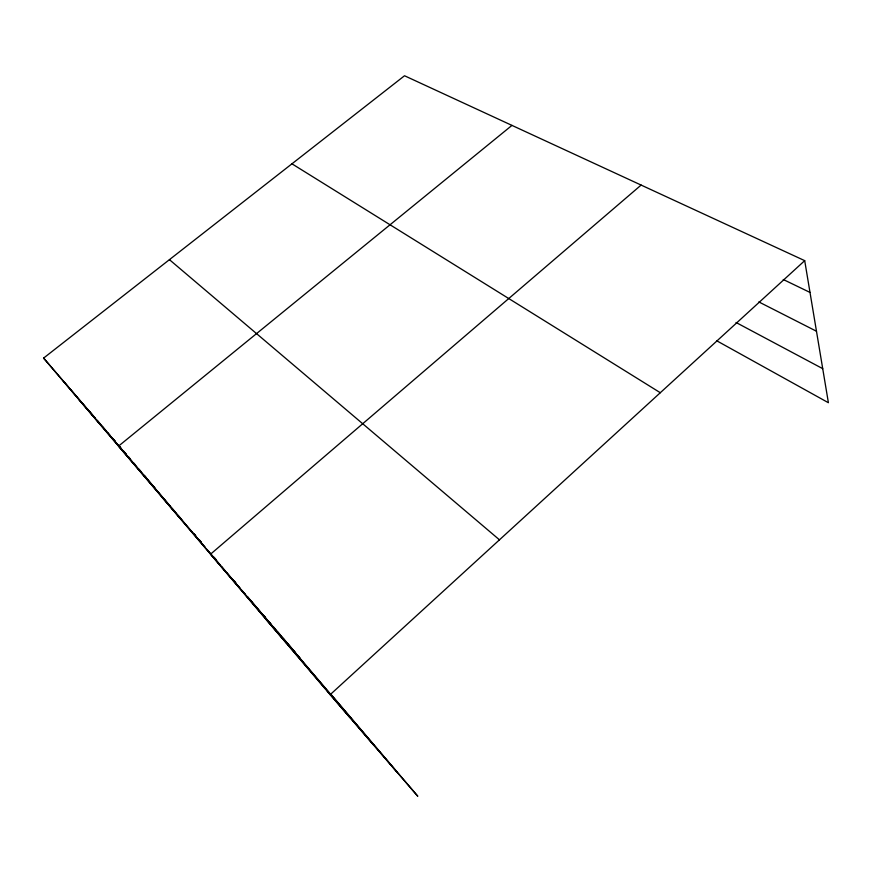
<?xml version="1.0" encoding="UTF-8"?>
<svg xmlns="http://www.w3.org/2000/svg" width="872" height="872" viewBox="0 0 872 872"><rect width="100%" height="100%" fill="white"/><g stroke="black" fill="none" stroke-linecap="round" stroke-linejoin="round"><path stroke-width="1.31" d="M330.161 694.679L804.703 260.652L404.521 75.755L43.6 358.098L330.161 694.679L417.797 796.245L330.728 694.09M641.127 185.071L210.544 554.189L255.801 606.727L247.081 596.492M511.951 125.394L118.538 446.115L170.367 506.37M783.263 279.509L810.001 292.425M758.836 301.93L816.475 331.24M736.044 322.487L822.721 368.66M716.904 340.876L828.4 402.722L804.703 260.652M291.957 163.816L660.311 392.727M169.43 259.66L499.471 539.833M172.089 508.376L175.534 512.376M178.117 515.385L180.7 518.393M193.791 533.599L195.557 535.659M199.099 539.768L200.865 541.828M161.723 496.844L182.041 520.442M256.651 607.73L260.085 611.719M262.668 614.706L265.241 617.692M268.674 621.682L270.385 623.676M274.68 628.658L295.608 652.954M266.178 619.534L286.398 642.991M43.6 358.098L95.277 418.222L87.385 409.033M100.542 424.348L97.032 420.26L205.225 547.365M102.296 426.386L105.806 430.474M107.561 432.512L110.188 435.575M118.058 444.731L120.685 447.783M123.301 450.835L125.928 453.887M128.555 456.939L130.299 458.966M78.971 399.638L98.852 422.767M133.787 463.043L135.52 465.07M138.997 469.147L140.73 471.185M144.207 475.262L145.94 477.289M193.933 533.599L195.688 535.648M199.187 539.768L200.942 541.828M214.065 557.219L215.809 559.257M234.078 580.697L235.811 582.736M263.802 615.567L265.568 617.638M269.088 621.78L270.854 623.851M273.503 626.957L275.269 629.017M277.917 632.124L280.566 635.23M283.204 638.337L285.853 641.443M287.618 643.514L295.564 652.834M297.319 654.894L299.968 658M117.982 444.698L120.565 447.739M123.159 450.78L125.753 453.822M128.337 456.863L130.07 458.89M144.752 476.123L155.216 488.407M247.648 596.873L397.022 772.156M206.969 549.404L220.049 564.762M221.793 566.811L225.281 570.898M227.025 572.948L240.105 588.306M241.849 590.355L245.337 594.442M256.673 607.762L260.183 611.872M261.938 613.932L374.023 745.506M63.166 380.857L325.256 688.618M327.022 690.689L349.988 717.656M115.442 441.679L112.815 438.627L115.387 441.668"/></g></svg>
